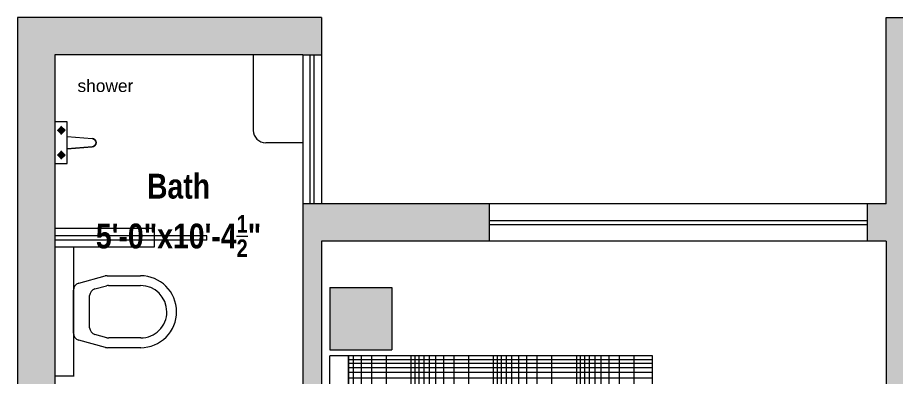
# Model space of a CAD drawing. Header units: inches. Extents: x 22513 to 23848, y -2930 to -2337.
# Drawn here: x 23453 to 23665.3, y -2423.3 to -2336.6 of the extents above; entities that cross this region are included whole.
import ezdxf

# ---------------------------------------------------------------- set-up
doc = ezdxf.new("R2010")
doc.units = ezdxf.units.IN
doc.header["$LTSCALE"] = 10
doc.header["$MEASUREMENT"] = 0
doc.layers.add('FURNITURE', color=144, linetype='Continuous', lineweight=9)
doc.layers.add('line', color=7, linetype='Continuous', lineweight=13)
doc.styles.add('DETAIL', font='arial.ttf', dxfattribs={"height": 6})
doc.styles.add('TECH', font='techb___.ttf', dxfattribs={"height": 2.5})

# ---------------------------------------------------------------- blocks, each defined once
blk = doc.blocks.new('FURN-G7')
at = {"layer": 'FURNITURE', "color": 181, "linetype": 'Continuous'}
for p, q in [((920.938348, 553.980644), (848.938348, 553.980644)), ((849.541348, 555.102644), (849.541348, 498.999644)), ((852.040348, 555.102644), (852.040348, 496.500644)), ((853.978348, 555.102644), (853.978348, 494.562644)), ((855.562348, 555.102644), (855.562348, 492.978644)), ((856.903348, 555.102644), (856.903348, 491.637644)), ((858.061348, 555.102644), (858.061348, 490.479644)), ((859.084348, 555.102644), (859.084348, 489.456644)), ((859.999348, 555.102644), (859.999348, 488.541644)), ((866.020348, 555.102644), (866.020348, 482.520644)), ((869.542348, 481.605644), (869.542348, 555.102644)), ((872.041348, 481.605644), (872.041348, 555.102644)), ((873.979348, 481.605644), (873.979348, 555.102644)), ((875.563348, 481.605644), (875.563348, 555.102644)), ((876.904348, 481.605644), (876.904348, 555.102644)), ((878.062348, 481.605644), (878.062348, 555.102644)), ((879.085348, 481.605644), (879.085348, 555.102644)), ((880.000348, 481.605644), (880.000348, 555.102644)), ((886.021348, 481.605644), (886.021348, 555.102644)), ((889.540348, 555.102644), (889.540348, 481.605644)), ((892.039348, 555.102644), (892.039348, 481.605644)), ((893.977348, 555.102644), (893.977348, 481.605644)), ((895.561348, 555.102644), (895.561348, 481.605644)), ((896.902348, 555.102644), (896.902348, 481.605644)), ((898.060348, 555.102644), (898.060348, 481.605644)), ((899.083348, 555.102644), (899.083348, 481.605644)), ((899.998348, 555.102644), (899.998348, 481.605644)), ((906.019348, 555.102644), (906.019348, 481.605644)), ((909.541348, 481.605644), (909.541348, 555.102644)), ((912.040348, 481.605644), (912.040348, 555.102644)), ((913.978348, 481.605644), (913.978348, 555.102644)), ((915.562348, 481.605644), (915.562348, 555.102644)), ((916.903348, 481.605644), (916.903348, 555.102644)), ((918.061348, 481.605644), (918.061348, 555.102644)), ((919.084348, 481.605644), (919.084348, 555.102644)), ((919.999348, 481.605644), (919.999348, 555.102644)), ((920.938348, 552.042644), (848.938348, 552.042644)), ((920.938348, 549.543644), (848.938348, 549.543644)), ((920.938348, 546.021644), (848.938348, 546.021644)), ((920.938348, 540.000644), (848.938348, 540.000644)), ((920.938348, 539.085644), (848.938348, 539.085644)), ((920.938348, 538.062644), (848.938348, 538.062644)), ((920.938348, 536.901644), (848.938348, 536.901644)), ((920.938348, 535.563644), (848.938348, 535.563644)), ((848.938348, 533.979644), (920.938348, 533.979644)), ((848.938348, 532.041644), (920.938348, 532.041644)), ((848.938348, 529.542644), (920.938348, 529.542644)), ((848.938348, 526.020644), (920.938348, 526.020644)), ((848.938348, 519.999644), (920.938348, 519.999644)), ((848.938348, 519.084644), (920.938348, 519.084644)), ((848.938348, 518.061644), (920.938348, 518.061644)), ((848.938348, 516.900644), (920.938348, 516.900644)), ((848.938348, 515.562644), (920.938348, 515.562644)), ((920.938348, 513.981644), (848.938348, 513.981644)), ((920.938348, 512.043644), (848.938348, 512.043644)), ((920.938348, 509.544644), (848.938348, 509.544644)), ((920.938348, 506.022644), (848.938348, 506.022644)), ((920.938348, 500.001644), (848.938348, 500.001644)), ((920.938348, 499.086644), (849.454348, 499.086644)), ((920.938348, 498.063644), (850.477348, 498.063644)), ((920.938348, 496.902644), (851.638348, 496.902644)), ((920.938348, 495.564644), (852.976348, 495.564644)), ((854.560348, 493.980644), (920.938348, 493.980644)), ((856.498348, 492.042644), (920.938348, 492.042644)), ((858.997348, 489.543644), (920.938348, 489.543644)), ((862.519348, 486.021644), (920.938348, 486.021644))]:
    blk.add_line(p, q, dxfattribs=at)
blk = doc.blocks.new('FURN-G6')
at = {"layer": 'FURNITURE', "color": 7, "linetype": 'Continuous'}
for p, q in [((832.438348, 559.602644), (847.438348, 559.602644)), ((847.438348, 559.602644), (847.438348, 544.602644)), ((848.938348, 481.602644), (848.938348, 559.602644)), ((848.938348, 559.602644), (920.938348, 559.602644)), ((920.938348, 481.602644), (920.938348, 559.602644)), ((922.438348, 559.602644), (922.438348, 544.602644)), ((937.438348, 559.602644), (922.438348, 559.602644)), ((937.438348, 559.602644), (937.438348, 544.602644)), ((832.438348, 544.602644), (847.438348, 544.602644)), ((937.438348, 544.602644), (922.438348, 544.602644)), ((848.938348, 481.602644), (920.938348, 481.602644))]:
    blk.add_line(p, q, dxfattribs=at)
blk = doc.blocks.new('FURN-G5')
at = {"layer": 'FURNITURE', "color": 7, "linetype": 'Continuous'}
blk.add_line((832.438348, 559.602644), (832.438348, 544.602644), dxfattribs=at)
at = {"layer": 'FURNITURE'}
blk.add_blockref('FURN-G6', (0, 0), dxfattribs=at)
blk = doc.blocks.new('qer')
at = {"layer": 'FURNITURE', "color": 7, "linetype": 'Continuous'}
blk.add_line((7137.06, 933), (7137.06, 1005), dxfattribs=at)
at = {"layer": 'FURNITURE'}
blk.add_line((7192.56, 933), (7210.56, 951), dxfattribs=at)
at = {"layer": 'FURNITURE', "color": 181, "linetype": 'Continuous'}
blk.add_lwpolyline([(7137.06, 1005), (7137.06, 933), (7192.56, 933), (7210.56, 951), (7210.56, 1005)], close=True, dxfattribs=at)
at = {"layer": 'FURNITURE', "color": 42, "linetype": 'Continuous'}
for points in [[(7132.56, 1021.5), (7132.56, 1006.5), (7147.56, 1021.5), (7147.56, 1006.5)], [(7132.56, 931.5), (7132.56, 916.5), (7147.56, 931.5), (7147.56, 916.5)]]:
    blk.add_solid(points, dxfattribs=at)
at = {"layer": 'FURNITURE', "rotation": 90}
for name in ['FURN-G5', 'FURN-G7']:
    blk.add_blockref(name, (7692.16, 84.06), dxfattribs=at)
blk = doc.blocks.new('FURN-G9')
at = {"layer": 'FURNITURE', "color": 1, "linetype": 'Continuous'}
for p, q in [((890.630915, 662.807728), (901.025324, 662.807728)), ((887.182337, 655.021351), (888.916124, 661.491932)), ((902.740107, 661.491932), (904.447954, 655.118184)), ((891.956415, 658.885518), (899.699816, 658.885518)), ((889.533014, 654.701588), (890.317018, 657.627553)), ((901.33922, 657.627553), (902.097284, 654.79842)), ((887.121851, 646.529988), (887.121851, 654.561879)), ((889.475176, 646.529988), (889.475176, 654.262318)), ((902.155115, 654.35915), (902.155115, 646.589253)), ((904.50844, 654.65868), (904.50844, 646.589253))]:
    blk.add_line(p, q, dxfattribs=at)
for centre, radius, start, end in [((890.630915, 661.03246), 1.77528, 90.000003, 164.999994), ((901.025324, 661.03246), 1.77528, 15.000006, 90.000003), ((891.956415, 657.188282), 1.697231, 90.000003, 164.999994), ((899.699816, 657.188282), 1.697231, 15, 90.000003), ((888.897127, 654.561879), 1.77528, 164.999994, 180.000005), ((891.172411, 654.262318), 1.697231, 164.999994, 180.000005), ((900.45788, 654.35915), 1.697231, 0, 14.999999), ((902.733164, 654.65868), 1.77528, 0, 15.000009), ((895.785608, 646.529988), 8.663759, 180.000005, 270.195344), ((895.785608, 646.529988), 6.31043, 180.000005, 270.195344), ((895.785402, 646.589253), 6.369707, 270.195344, 0), ((895.785402, 646.589253), 8.723038, 270.195344, 0)]:
    blk.add_arc(centre, radius, start, end, dxfattribs=at)
blk = doc.blocks.new('A$C798139F2')
at = {"layer": 'line', "color": 251}
for p, q in [((4.5, 31.21), (0, 31.21)), ((4.5, 31.21), (4.5, 0)), ((4.5, 0.09), (0, 0.09))]:
    blk.add_line(p, q, dxfattribs=at)
at = {"layer": 'line', "color": 251, "rotation": 90}
blk.add_blockref('FURN-G9', (667.31, -880.18), dxfattribs=at)

msp = doc.modelspace()

# ---------------------------------------------------------------- hatches: boundary and pattern name
at = {"layer": 'line'}
h = msp.add_hatch(color=38, dxfattribs=at)
h.paths.add_polyline_path([(23714.032, -2674.079), (23650.187, -2674.079), (23650.187, -2683.079), (23718.532, -2683.079), (23718.532, -2614.079), (23714.032, -2614.079)])
h.paths.add_polyline_path([(23558.687, -2674.079), (23558.687, -2683.079), (23602.187, -2683.079), (23602.187, -2674.079)])
h.paths.add_polyline_path([(23510.687, -2683.079), (23510.687, -2674.079), (23462.032, -2674.079), (23462.032, -2567.579), (23616.532, -2567.579), (23616.532, -2558.579), (23526.532, -2558.579), (23526.532, -2554.079), (23522.032, -2554.079), (23522.032, -2558.579), (23462.032, -2558.579), (23462.032, -2474.579), (23487.532, -2474.579), (23487.532, -2470.079), (23462.032, -2470.079), (23462.032, -2345.579), (23522.032, -2345.579), (23526.532, -2345.579), (23526.532, -2336.579), (23453.032, -2336.579), (23453.032, -2683.079)])
h.paths.add_polyline_path([(23567.032, -2390.579), (23567.032, -2381.579), (23526.532, -2381.579), (23522.032, -2381.579), (23522.032, -2386.079), (23522.032, -2470.079), (23517.532, -2470.079), (23517.532, -2474.579), (23522.032, -2474.579), (23522.032, -2518.079), (23526.532, -2518.079), (23526.532, -2390.579)], flags=16)
h.paths.add_polyline_path([(23737.198, -2567.579), (23737.198, -2558.579), (23709.532, -2558.579), (23709.532, -2567.579), (23714.032, -2567.579), (23714.032, -2572.079), (23718.532, -2572.079), (23718.532, -2567.579)])
h.paths.add_polyline_path([(23808.532, -2493.329), (23817.532, -2493.329), (23817.532, -2467.079), (23808.532, -2467.079), (23808.532, -2471.579), (23709.532, -2471.579), (23709.532, -2476.079), (23808.532, -2476.079)])
h.paths.add_polyline_path([(23817.532, -2541.329), (23808.532, -2541.329), (23808.532, -2558.579), (23789.698, -2558.579), (23789.698, -2567.579), (23817.532, -2567.579)])
h.paths.add_polyline_path([(23847.532, -2341.079), (23817.532, -2341.079), (23817.532, -2336.579), (23663.032, -2336.579), (23663.032, -2381.579), (23658.532, -2381.579), (23658.532, -2390.579), (23663.032, -2390.579), (23663.032, -2558.579), (23658.532, -2558.579), (23658.532, -2567.579), (23672.032, -2567.579), (23672.032, -2558.579), (23667.532, -2558.579), (23667.532, -2476.079), (23672.032, -2476.079), (23672.032, -2471.579), (23667.532, -2471.579), (23667.532, -2345.579), (23843.032, -2345.579), (23843.032, -2405.579), (23808.532, -2405.579), (23808.532, -2414.579), (23817.532, -2414.579), (23817.532, -2410.079), (23847.532, -2410.079)])

# ---------------------------------------------------------------- linework, layer by layer
at = {"layer": 'FURNITURE', "color": 7, "linetype": 'Continuous'}
for p, q in [((23463.532, -2362.8), (23464.532, -2363.8)), ((23464.532, -2363.8), (23463.532, -2364.8)), ((23465.032, -2365.3), (23471.032, -2365.8)), ((23465.032, -2368.3), (23471.032, -2367.8)), ((23463.532, -2368.8), (23464.532, -2369.8)), ((23464.532, -2369.8), (23463.532, -2370.8))]:
    msp.add_line(p, q, dxfattribs=at)
msp.add_lwpolyline([(23462.032, -2361.8), (23462.032, -2371.8), (23465.032, -2371.8), (23465.032, -2361.8)], close=True, dxfattribs=at)
at = {"layer": 'FURNITURE', "color": 51, "linetype": 'Continuous'}
msp.add_lwpolyline([(23471.032, -2367.8), (23465.032, -2368.3), (23465.032, -2365.3), (23471.032, -2365.8, -1)], format="xyb", close=True, dxfattribs=at)
at = {"layer": 'FURNITURE', "color": 7, "linetype": 'Continuous'}
msp.add_arc((23471.032, -2366.8), 1, 270, 90, dxfattribs=at)
at = {"layer": 'FURNITURE', "color": 162, "linetype": 'Continuous'}
msp.add_solid([(23463.532, -2364.8), (23462.532, -2363.8), (23464.532, -2363.8), (23463.532, -2362.8)], dxfattribs=at)
at = {"layer": 'FURNITURE', "color": 1, "linetype": 'Continuous'}
msp.add_solid([(23464.532, -2369.8), (23463.532, -2370.8), (23463.532, -2368.8), (23462.532, -2369.8)], dxfattribs=at)
at = {"layer": 'line'}
for p, q in [((23453.032, -2336.579), (23453.032, -2683.079)), ((23526.532, -2336.579), (23453.032, -2336.579)), ((23526.532, -2336.579), (23526.532, -2381.579)), ((23663.032, -2336.579), (23817.532, -2336.579)), ((23663.032, -2381.579), (23663.032, -2336.579)), ((23462.032, -2345.579), (23462.032, -2470.079)), ((23522.032, -2345.579), (23462.032, -2345.579)), ((23522.032, -2345.579), (23522.032, -2386.079)), ((23522.032, -2345.579), (23526.532, -2345.579)), ((23523.782, -2381.579), (23523.782, -2345.579)), ((23524.782, -2381.579), (23524.782, -2345.579)), ((23526.532, -2381.579), (23522.032, -2381.579)), ((23663.032, -2381.579), (23526.532, -2381.579)), ((23567.032, -2381.579), (23567.032, -2390.579)), ((23658.532, -2390.579), (23658.532, -2381.579)), ((23567.032, -2385.579), (23658.532, -2385.579)), ((23522.032, -2386.079), (23522.032, -2470.079)), ((23522.032, -2386.079), (23522.032, -2386.079)), ((23567.032, -2386.579), (23658.532, -2386.579)), ((23663.032, -2390.579), (23526.532, -2390.579)), ((23526.532, -2390.579), (23526.532, -2518.079)), ((23663.032, -2390.579), (23663.032, -2558.579))]:
    msp.add_line(p, q, dxfattribs=at)
at = {"layer": 'line', "color": 8}
for p, q in [((23510.032, -2345.579), (23510.032, -2363.833)), ((23522.032, -2366.833), (23513.032, -2366.833)), ((23486.032, -2387.579), (23462.032, -2387.579)), ((23486.032, -2387.579), (23486.032, -2392.079)), ((23486.032, -2392.079), (23462.032, -2392.079))]:
    msp.add_line(p, q, dxfattribs=at)
at = {"layer": 'line', "color": 4}
for p, q in [((23498.809, -2389.329), (23462.032, -2389.329)), ((23498.809, -2390.329), (23498.809, -2389.329)), ((23498.809, -2390.329), (23462.032, -2390.329))]:
    msp.add_line(p, q, dxfattribs=at)
at = {"layer": 'line', "color": 8}
msp.add_arc((23513.032, -2363.833), 3, 180, 270, dxfattribs=at)

# ---------------------------------------------------------------- block references
at = {"layer": 'FURNITURE'}
msp.add_blockref('qer', (16395.976, -3423.331), dxfattribs=at)
at = {"layer": 'line'}
msp.add_blockref('A$C798139F2', (23462.032, -2423.286), dxfattribs=at)

# ---------------------------------------------------------------- texts
at = {"layer": 'line', "insert": (23467.521, -2351.559), "char_height": 3, "width": 9.35909, "attachment_point": 1, "style": 'DETAIL'}
msp.add_mtext('shower', dxfattribs=at)
at = {"layer": 'line', "insert": (23491.95, -2374.317), "char_height": 6, "attachment_point": 2, "style": 'TECH'}
msp.add_mtext('\\A1;Bath\\P5\'-0"x10\'-4{\\H0.7x;\\S1/2;}"', dxfattribs=at)

doc.saveas('drawing.dxf')
